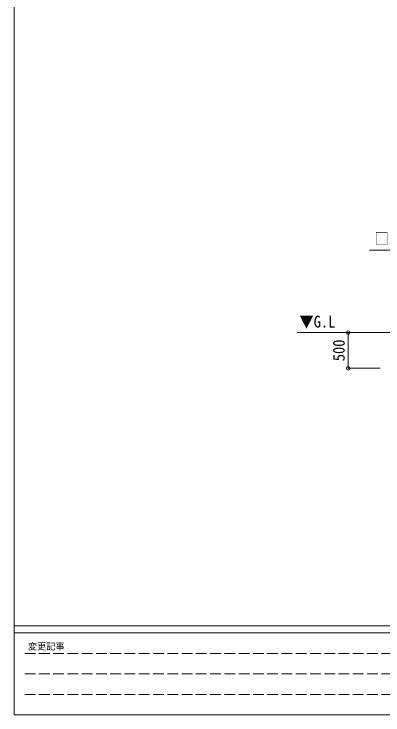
# Model space of a CAD drawing. Units: millimetres at full size, sheet at 1:50; details may follow other scales. Extents: x -14053 to 14053, y -9700 to 9700.
# Drawn here: x -14053 to -8882, y -9700 to 124 of the extents above; entities that cross this region are included whole.
import ezdxf
from ezdxf.enums import TextEntityAlignment as Align

# ---------------------------------------------------------------- set-up
doc = ezdxf.new("R2010")
doc.units = ezdxf.units.MM
doc.header["$LTSCALE"] = 50
doc.header["$PDMODE"] = 32
doc.header["$PDSIZE"] = 50
doc.linetypes.add('DASHED3', pattern=[4, 3, -1])
for name, color, linetype, lineweight in [('0-3_SHAPE', 7, 'Continuous', 9), ('0-7_PARTS2', 7, 'Continuous', 9), ('0-8_TABLE1', 6, 'Continuous', 9), ('F-0', 7, 'Continuous', 9)]:
    doc.layers.add(name, color=color, linetype=linetype, lineweight=lineweight)
doc.styles.add('ＭＳ ゴシック', font='')
doc.styles.get('ＭＳ ゴシック').set_extended_font_data('MS Gothic')

msp = doc.modelspace()

# ---------------------------------------------------------------- linework, layer by layer
at = {"layer": '0-3_SHAPE'}
msp.add_line((-8446.7, -4341.27), (-10082.9, -4341.27), dxfattribs=at)
at = {"layer": '0-8_TABLE1'}
for p, q in [((-9369.2, -4341.27), (-8919.2, -4341.27)), ((-9369.2, -4841.27), (-9369.2, -4341.27)), ((-9369.2, -4841.27), (-8919.2, -4841.27))]:
    msp.add_line(p, q, dxfattribs=at)
msp.add_lwpolyline([(-8321.7, -3185.6), (-8446.7, -3185.6), (-9071.28, -3185.6)], dxfattribs=at)
for p in [(-9369.2, -4341.27), (-9369.2, -4841.27)]:
    msp.add_point(p, dxfattribs=at)
at = {"layer": 'F-0', "color": 5, "lineweight": 5}
for p, q in [((-14053.43, 9700), (-14053.43, -9700)), ((-14053.43, -8450), (13346.57, -8450)), ((-14053.43, -8550), (8901.98, -8550)), ((-14053.43, -9700), (13346.57, -9700))]:
    msp.add_line(p, q, dxfattribs=at)
at = {"layer": 'F-0', "color": 4, "linetype": 'DASHED3'}
for p, q in [((-13903.43, -8837.5), (-5898.03, -8837.5)), ((-13903.43, -9125), (-5898.03, -9125)), ((-13903.43, -9412.5), (-5898.03, -9412.5))]:
    msp.add_line(p, q, dxfattribs=at)

# ---------------------------------------------------------------- texts
at = {"layer": '0-7_PARTS2', "style": 'ＭＳ ゴシック', "width": 0.9}
msp.add_text('▼G.L', height=165, dxfattribs=at).set_placement((-10055.18, -4319.06), align=Align.BOTTOM_LEFT)
at = {"layer": '0-8_TABLE1', "color": 7, "style": 'ＭＳ ゴシック', "width": 0.9}
msp.add_text('□125', height=165, dxfattribs=at).set_placement((-9001.53, -3155.24), align=Align.BOTTOM_LEFT)
msp.add_text('500', height=165, rotation=90, dxfattribs=at).set_placement((-9369.2, -4741.27), align=Align.BOTTOM_LEFT)
at = {"layer": 'F-0', "style": 'ＭＳ ゴシック'}
msp.add_text('変更記事', height=91.64, dxfattribs=at).set_placement((-13858.06, -8812.5), align=Align.BOTTOM_LEFT)

doc.saveas('drawing.dxf')
